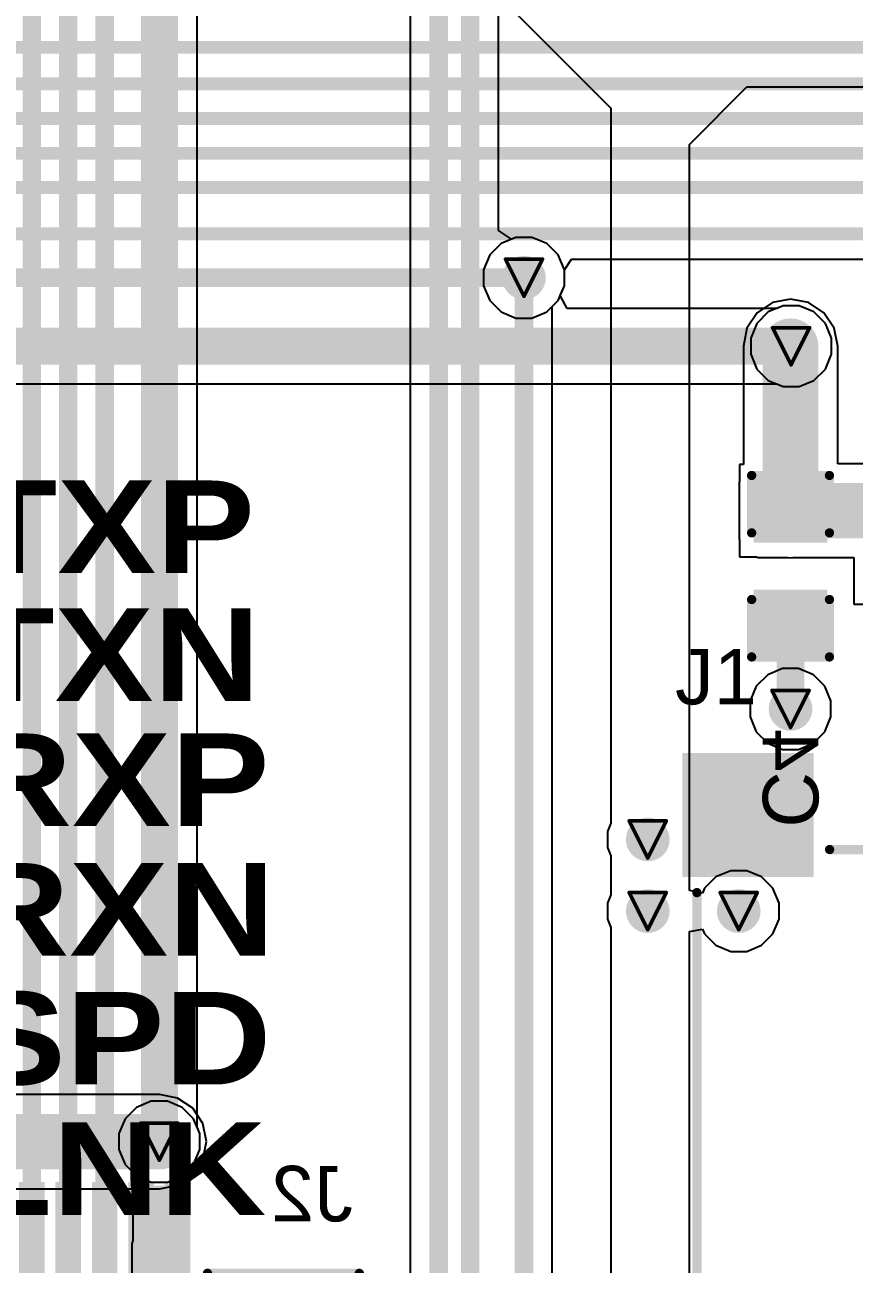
# Model space of a CAD drawing. Header units: inches. Extents: x 0 to 12.2, y 0 to 7.
# Drawn here: x 3.254 to 3.702, y 2.064 to 2.734 of the extents above; entities that cross this region are included whole.
import ezdxf

# ---------------------------------------------------------------- set-up
doc = ezdxf.new("R2010")
doc.units = ezdxf.units.IN
doc.header["$MEASUREMENT"] = 0
for name, color, linetype in [('Bottom Layer', 5, 'Continuous'), ('Bottom Overlay', 54, 'Continuous'), ('Bottom Paste', 16, 'Continuous'), ('Bottom Solder', 6, 'Continuous'), ('Drill Drawing', 1, 'Continuous'), ('Layer 1', 16, 'Continuous'), ('Layer 2', 76, 'Continuous'), ('Top Layer', 1, 'Continuous'), ('Top Overlay', 2, 'Continuous'), ('Top Paste', 8, 'Continuous'), ('Top Solder', 216, 'Continuous'), ('Via Holes', 16, 'Continuous')]:
    doc.layers.add(name, color=color, linetype=linetype)
doc.styles.add('Arial', font='', dxfattribs={"height": 0.2})
doc.styles.add('Arial Black_Bold', font='', dxfattribs={"height": 0.2})
doc.styles.get('Arial').set_extended_font_data('Arial')
doc.styles.get('Arial Black_Bold').set_extended_font_data('Arial Black', bold=True)

# ---------------------------------------------------------------- blocks, each defined once
blk = doc.blocks.new('HX0_5_10P_XJH2_0_043_B_5')
at = {"layer": 'Bottom Layer'}
for points in [[(-0.19488, 0.08465), (-0.11614, 0.08465), (-0.11614, 0.01772), (-0.19488, 0.01772)], [(0.11614, 0.08465), (0.19488, 0.08465), (0.19488, 0.01772), (0.11614, 0.01772)], [(-0.0935, -0.02165), (-0.08366, -0.02165), (-0.08366, -0.08071), (-0.0935, -0.08071)], [(-0.07382, -0.02165), (-0.06398, -0.02165), (-0.06398, -0.08071), (-0.07382, -0.08071)], [(-0.05413, -0.02165), (-0.04429, -0.02165), (-0.04429, -0.08071), (-0.05413, -0.08071)], [(-0.03445, -0.02165), (-0.02461, -0.02165), (-0.02461, -0.08071), (-0.03445, -0.08071)], [(-0.01476, -0.02165), (-0.00492, -0.02165), (-0.00492, -0.08071), (-0.01476, -0.08071)], [(0.00492, -0.02165), (0.01476, -0.02165), (0.01476, -0.08071), (0.00492, -0.08071)], [(0.02461, -0.02165), (0.03445, -0.02165), (0.03445, -0.08071), (0.02461, -0.08071)], [(0.04429, -0.02165), (0.05413, -0.02165), (0.05413, -0.08071), (0.04429, -0.08071)], [(0.06398, -0.02165), (0.07382, -0.02165), (0.07382, -0.08071), (0.06398, -0.08071)], [(0.08366, -0.02165), (0.09351, -0.02165), (0.09351, -0.08071), (0.08366, -0.08071)]]:
    blk.add_hatch(color=5, dxfattribs=at).paths.add_polyline_path(points)
at = {"layer": 'Bottom Paste'}
for points in [[(-0.19488, 0.08465), (-0.11614, 0.08465), (-0.11614, 0.01772), (-0.19488, 0.01772)], [(0.11614, 0.08465), (0.19488, 0.08465), (0.19488, 0.01772), (0.11614, 0.01772)], [(-0.0935, -0.02165), (-0.08366, -0.02165), (-0.08366, -0.08071), (-0.0935, -0.08071)], [(-0.07382, -0.02165), (-0.06398, -0.02165), (-0.06398, -0.08071), (-0.07382, -0.08071)], [(-0.05413, -0.02165), (-0.04429, -0.02165), (-0.04429, -0.08071), (-0.05413, -0.08071)], [(-0.03445, -0.02165), (-0.02461, -0.02165), (-0.02461, -0.08071), (-0.03445, -0.08071)], [(-0.01476, -0.02165), (-0.00492, -0.02165), (-0.00492, -0.08071), (-0.01476, -0.08071)], [(0.00492, -0.02165), (0.01476, -0.02165), (0.01476, -0.08071), (0.00492, -0.08071)], [(0.02461, -0.02165), (0.03445, -0.02165), (0.03445, -0.08071), (0.02461, -0.08071)], [(0.04429, -0.02165), (0.05413, -0.02165), (0.05413, -0.08071), (0.04429, -0.08071)], [(0.06398, -0.02165), (0.07382, -0.02165), (0.07382, -0.08071), (0.06398, -0.08071)], [(0.08366, -0.02165), (0.09351, -0.02165), (0.09351, -0.08071), (0.08366, -0.08071)]]:
    blk.add_hatch(color=16, dxfattribs=at).paths.add_polyline_path(points)
at = {"layer": 'Bottom Solder'}
for points in [[(-0.19688, 0.08665), (-0.11414, 0.08665), (-0.11414, 0.01572), (-0.19688, 0.01572)], [(0.11414, 0.08665), (0.19688, 0.08665), (0.19688, 0.01572), (0.11414, 0.01572)], [(-0.0955, -0.01965), (-0.08166, -0.01965), (-0.08166, -0.08271), (-0.0955, -0.08271)], [(-0.07582, -0.01965), (-0.06198, -0.01965), (-0.06198, -0.08271), (-0.07582, -0.08271)], [(-0.05613, -0.01965), (-0.04229, -0.01965), (-0.04229, -0.08271), (-0.05613, -0.08271)], [(-0.03645, -0.01965), (-0.02261, -0.01965), (-0.02261, -0.08271), (-0.03645, -0.08271)], [(-0.01676, -0.01965), (-0.00292, -0.01965), (-0.00292, -0.08271), (-0.01676, -0.08271)], [(0.00292, -0.01965), (0.01676, -0.01965), (0.01676, -0.08271), (0.00292, -0.08271)], [(0.02261, -0.01965), (0.03645, -0.01965), (0.03645, -0.08271), (0.02261, -0.08271)], [(0.04229, -0.01965), (0.05613, -0.01965), (0.05613, -0.08271), (0.04229, -0.08271)], [(0.06198, -0.01965), (0.07582, -0.01965), (0.07582, -0.08271), (0.06198, -0.08271)], [(0.08166, -0.01965), (0.09551, -0.01965), (0.09551, -0.08271), (0.08166, -0.08271)]]:
    blk.add_hatch(color=6, dxfattribs=at).paths.add_polyline_path(points)
at = {"layer": 'Bottom Overlay'}
for points in [[(-0.18672, 0.17154, 0.005, 0.005, 0), (-0.18672, 0.09374, 0.005, 0.005, 0)], [(0.18672, 0.17154, 0.005, 0.005, 0), (-0.18672, 0.17154, 0.005, 0.005, 0)], [(0.18672, 0.17154, 0.005, 0.005, 0), (0.18672, 0.09374, 0.005, 0.005, 0)], [(-0.18673, -0.03346, 0.005, 0.005, 0), (-0.18673, 0.00862, 0.005, 0.005, 0)], [(0.18673, 0.00862, 0.005, 0.005, 0), (0.18673, -0.03346, 0.005, 0.005, 0)], [(-0.10472, -0.03346, 0.005, 0.005, 0), (-0.18673, -0.03346, 0.005, 0.005, 0)], [(0.18673, -0.03346, 0.005, 0.005, 0), (0.10457, -0.03346, 0.005, 0.005, 0)]]:
    blk.add_lwpolyline(points, format="xyseb", dxfattribs=at)
for points in [[(-0.18797, 0.17154, 0.0025, 0.0025, 1), (-0.18547, 0.17154, 0.0025, 0.0025, 1)], [(-0.18797, 0.17154, 0.0025, 0.0025, 1), (-0.18547, 0.17154, 0.0025, 0.0025, 1)], [(0.18547, 0.17154, 0.0025, 0.0025, 1), (0.18797, 0.17154, 0.0025, 0.0025, 1)], [(0.18547, 0.17154, 0.0025, 0.0025, 1), (0.18797, 0.17154, 0.0025, 0.0025, 1)], [(-0.18797, 0.09374, 0.0025, 0.0025, 1), (-0.18547, 0.09374, 0.0025, 0.0025, 1)], [(0.18547, 0.09374, 0.0025, 0.0025, 1), (0.18797, 0.09374, 0.0025, 0.0025, 1)], [(-0.18798, 0.00862, 0.0025, 0.0025, 1), (-0.18548, 0.00862, 0.0025, 0.0025, 1)], [(0.18548, 0.00862, 0.0025, 0.0025, 1), (0.18798, 0.00862, 0.0025, 0.0025, 1)], [(-0.18798, -0.03346, 0.0025, 0.0025, 1), (-0.18548, -0.03346, 0.0025, 0.0025, 1)], [(-0.18798, -0.03346, 0.0025, 0.0025, 1), (-0.18548, -0.03346, 0.0025, 0.0025, 1)], [(-0.10597, -0.03346, 0.0025, 0.0025, 1), (-0.10347, -0.03346, 0.0025, 0.0025, 1)], [(0.10332, -0.03346, 0.0025, 0.0025, 1), (0.10582, -0.03346, 0.0025, 0.0025, 1)], [(0.18548, -0.03346, 0.0025, 0.0025, 1), (0.18798, -0.03346, 0.0025, 0.0025, 1)], [(0.18548, -0.03346, 0.0025, 0.0025, 1), (0.18798, -0.03346, 0.0025, 0.0025, 1)]]:
    blk.add_lwpolyline(points, format="xyseb", close=True, dxfattribs=at)
blk = doc.blocks.new('5027740891_195')
at = {"layer": 'Top Layer'}
for points in [[(-0.2875, 0.32185), (-0.22451, 0.32185), (-0.22451, 0.2628), (-0.2875, 0.2628)], [(-0.13199, 0.32185), (-0.10049, 0.32185), (-0.10049, 0.25571), (-0.13199, 0.25571)], [(-0.08868, 0.32185), (-0.05718, 0.32185), (-0.05718, 0.25571), (-0.08868, 0.25571)], [(-0.04537, 0.32185), (-0.01388, 0.32185), (-0.01388, 0.25571), (-0.04537, 0.25571)], [(-0.00207, 0.32185), (0.02943, 0.32185), (0.02943, 0.25571), (-0.00207, 0.25571)], [(0.04124, 0.32185), (0.07274, 0.32185), (0.07274, 0.25571), (0.04124, 0.25571)], [(0.08455, 0.32185), (0.11604, 0.32185), (0.11604, 0.25571), (0.08455, 0.25571)], [(0.12785, 0.32185), (0.15935, 0.32185), (0.15935, 0.25571), (0.12785, 0.25571)], [(0.17116, 0.32185), (0.20266, 0.32185), (0.20266, 0.25571), (0.17116, 0.25571)], [(0.21053, 0.32185), (0.27352, 0.32185), (0.27352, 0.2628), (0.21053, 0.2628)], [(0.24242, 0.25492), (0.29321, 0.25492), (0.29321, 0.1998), (0.24242, 0.1998)], [(0.24242, -0.03642), (0.29321, -0.03642), (0.29321, -0.09154), (0.24242, -0.09154)], [(-0.29734, -0.25886), (-0.23829, -0.25886), (-0.23829, -0.32579), (-0.29734, -0.32579)], [(0.23415, -0.25886), (0.29321, -0.25886), (0.29321, -0.32579), (0.23415, -0.32579)]]:
    blk.add_hatch(color=1, dxfattribs=at).paths.add_polyline_path(points)
at = {"layer": 'Top Paste'}
for points in [[(-0.2875, 0.32185), (-0.22451, 0.32185), (-0.22451, 0.2628), (-0.2875, 0.2628)], [(-0.13199, 0.32185), (-0.10049, 0.32185), (-0.10049, 0.25571), (-0.13199, 0.25571)], [(-0.08868, 0.32185), (-0.05718, 0.32185), (-0.05718, 0.25571), (-0.08868, 0.25571)], [(-0.04537, 0.32185), (-0.01388, 0.32185), (-0.01388, 0.25571), (-0.04537, 0.25571)], [(-0.00207, 0.32185), (0.02943, 0.32185), (0.02943, 0.25571), (-0.00207, 0.25571)], [(0.04124, 0.32185), (0.07274, 0.32185), (0.07274, 0.25571), (0.04124, 0.25571)], [(0.08455, 0.32185), (0.11604, 0.32185), (0.11604, 0.25571), (0.08455, 0.25571)], [(0.12785, 0.32185), (0.15935, 0.32185), (0.15935, 0.25571), (0.12785, 0.25571)], [(0.17116, 0.32185), (0.20266, 0.32185), (0.20266, 0.25571), (0.17116, 0.25571)], [(0.21053, 0.32185), (0.27352, 0.32185), (0.27352, 0.2628), (0.21053, 0.2628)], [(0.24242, 0.25492), (0.29321, 0.25492), (0.29321, 0.1998), (0.24242, 0.1998)], [(0.24242, -0.03642), (0.29321, -0.03642), (0.29321, -0.09154), (0.24242, -0.09154)], [(-0.29734, -0.25886), (-0.23829, -0.25886), (-0.23829, -0.32579), (-0.29734, -0.32579)], [(0.23415, -0.25886), (0.29321, -0.25886), (0.29321, -0.32579), (0.23415, -0.32579)]]:
    blk.add_hatch(color=8, dxfattribs=at).paths.add_polyline_path(points)
at = {"layer": 'Top Solder'}
for points in [[(-0.2915, 0.32585), (-0.22051, 0.32585), (-0.22051, 0.2588), (-0.2915, 0.2588)], [(-0.13599, 0.32585), (-0.09649, 0.32585), (-0.09649, 0.25171), (-0.13599, 0.25171)], [(-0.09268, 0.32585), (-0.05318, 0.32585), (-0.05318, 0.25171), (-0.09268, 0.25171)], [(-0.04937, 0.32585), (-0.00988, 0.32585), (-0.00988, 0.25171), (-0.04937, 0.25171)], [(-0.00607, 0.32585), (0.03343, 0.32585), (0.03343, 0.25171), (-0.00607, 0.25171)], [(0.03724, 0.32585), (0.07674, 0.32585), (0.07674, 0.25171), (0.03724, 0.25171)], [(0.08055, 0.32585), (0.12004, 0.32585), (0.12004, 0.25171), (0.08055, 0.25171)], [(0.12385, 0.32585), (0.16335, 0.32585), (0.16335, 0.25171), (0.12385, 0.25171)], [(0.16716, 0.32585), (0.20666, 0.32585), (0.20666, 0.25171), (0.16716, 0.25171)], [(0.20653, 0.32585), (0.27752, 0.32585), (0.27752, 0.2588), (0.20653, 0.2588)], [(0.23842, 0.25892), (0.29721, 0.25892), (0.29721, 0.1958), (0.23842, 0.1958)], [(0.23842, -0.03242), (0.29721, -0.03242), (0.29721, -0.09554), (0.23842, -0.09554)], [(-0.30134, -0.25486), (-0.23429, -0.25486), (-0.23429, -0.32979), (-0.30134, -0.32979)], [(0.23015, -0.25486), (0.29721, -0.25486), (0.29721, -0.32979), (0.23015, -0.32979)]]:
    blk.add_hatch(color=216, dxfattribs=at).paths.add_polyline_path(points)
at = {"layer": 'Top Overlay'}
for p, q in [((-0.0135, -0.2775), (-0.0405, -0.3045)), ((0.0135, -0.3045), (-0.0135, -0.2775)), ((-0.0405, -0.3045), (0.0135, -0.3045))]:
    blk.add_line(p, q, dxfattribs=at)
for points in [[(-0.21191, 0.27362, 0.005, 0.005, 0), (-0.14459, 0.27362, 0.005, 0.005, 0)], [(-0.28356, -0.24626, 0.005, 0.005, 0), (-0.28356, 0.25039, 0.005, 0.005, 0)], [(0.27943, -0.02402, 0.005, 0.005, 0), (0.27943, 0.1874, 0.005, 0.005, 0)], [(0.27943, -0.24646, 0.005, 0.005, 0), (0.27943, -0.10394, 0.005, 0.005, 0)], [(-0.0405, -0.3045, 0.005, 0.005, 0), (-0.0135, -0.2775, 0.005, 0.005, 0)], [(-0.0135, -0.2775, 0.005, 0.005, 0), (0.0135, -0.3045, 0.005, 0.005, 0)], [(-0.0405, -0.3045, 0.005, 0.005, 0), (0.0135, -0.3045, 0.005, 0.005, 0)], [(-0.22569, -0.31693, 0.005, 0.005, 0), (0.22156, -0.31693, 0.005, 0.005, 0)]]:
    blk.add_lwpolyline(points, format="xyseb", dxfattribs=at)
for points in [[(-0.21316, 0.27362, 0.0025, 0.0025, 1), (-0.21066, 0.27362, 0.0025, 0.0025, 1)], [(-0.14584, 0.27362, 0.0025, 0.0025, 1), (-0.14334, 0.27362, 0.0025, 0.0025, 1)], [(-0.28481, 0.25039, 0.0025, 0.0025, 1), (-0.28231, 0.25039, 0.0025, 0.0025, 1)], [(0.27818, 0.1874, 0.0025, 0.0025, 1), (0.28068, 0.1874, 0.0025, 0.0025, 1)], [(0.27818, -0.02402, 0.0025, 0.0025, 1), (0.28068, -0.02402, 0.0025, 0.0025, 1)], [(0.27818, -0.10394, 0.0025, 0.0025, 1), (0.28068, -0.10394, 0.0025, 0.0025, 1)], [(-0.28481, -0.24626, 0.0025, 0.0025, 1), (-0.28231, -0.24626, 0.0025, 0.0025, 1)], [(0.27818, -0.24646, 0.0025, 0.0025, 1), (0.28068, -0.24646, 0.0025, 0.0025, 1)], [(-0.01475, -0.2775, 0.0025, 0.0025, 1), (-0.01225, -0.2775, 0.0025, 0.0025, 1)], [(-0.01475, -0.2775, 0.0025, 0.0025, 1), (-0.01225, -0.2775, 0.0025, 0.0025, 1)], [(-0.04175, -0.3045, 0.0025, 0.0025, 1), (-0.03925, -0.3045, 0.0025, 0.0025, 1)], [(-0.04175, -0.3045, 0.0025, 0.0025, 1), (-0.03925, -0.3045, 0.0025, 0.0025, 1)], [(0.01225, -0.3045, 0.0025, 0.0025, 1), (0.01475, -0.3045, 0.0025, 0.0025, 1)], [(0.01225, -0.3045, 0.0025, 0.0025, 1), (0.01475, -0.3045, 0.0025, 0.0025, 1)], [(-0.22694, -0.31693, 0.0025, 0.0025, 1), (-0.22444, -0.31693, 0.0025, 0.0025, 1)], [(0.22031, -0.31693, 0.0025, 0.0025, 1), (0.22281, -0.31693, 0.0025, 0.0025, 1)]]:
    blk.add_lwpolyline(points, format="xyseb", close=True, dxfattribs=at)
blk = doc.blocks.new('C___0603_B_350')
at = {"layer": 'Bottom Layer'}
for points in [[(-0.045, -0.0175), (-0.045, 0.0175), (-0.015, 0.0175), (-0.015, -0.0175)], [(0.015, -0.0175), (0.015, 0.0175), (0.045, 0.0175), (0.045, -0.0175)]]:
    blk.add_hatch(color=5, dxfattribs=at).paths.add_polyline_path(points)
at = {"layer": 'Bottom Paste'}
for points in [[(-0.045, -0.0175), (-0.045, 0.0175), (-0.015, 0.0175), (-0.015, -0.0175)], [(0.015, -0.0175), (0.015, 0.0175), (0.045, 0.0175), (0.045, -0.0175)]]:
    blk.add_hatch(color=16, dxfattribs=at).paths.add_polyline_path(points)
at = {"layer": 'Bottom Solder'}
for points in [[(-0.04736, -0.01986), (-0.04736, 0.01986), (-0.01264, 0.01986), (-0.01264, -0.01986)], [(0.01264, -0.01986), (0.01264, 0.01986), (0.04736, 0.01986), (0.04736, -0.01986)]]:
    blk.add_hatch(color=6, dxfattribs=at).paths.add_polyline_path(points)
at = {"layer": 'Bottom Overlay'}
for points in [[(-0.049, 0.021, 0.005, 0.005, 0), (-0.018, 0.021, 0.005, 0.005, 0)], [(-0.049, 0.021, 0.005, 0.005, 0), (-0.049, -0.021, 0.005, 0.005, 0)], [(0.018, 0.021, 0.005, 0.005, 0), (0.049, 0.021, 0.005, 0.005, 0)], [(0.049, 0.021, 0.005, 0.005, 0), (0.049, -0.021, 0.005, 0.005, 0)], [(-0.049, -0.021, 0.005, 0.005, 0), (-0.018, -0.021, 0.005, 0.005, 0)], [(0.018, -0.021, 0.005, 0.005, 0), (0.049, -0.021, 0.005, 0.005, 0)]]:
    blk.add_lwpolyline(points, format="xyseb", dxfattribs=at)
for points in [[(-0.05025, 0.021, 0.0025, 0.0025, 1), (-0.04775, 0.021, 0.0025, 0.0025, 1)], [(-0.05025, 0.021, 0.0025, 0.0025, 1), (-0.04775, 0.021, 0.0025, 0.0025, 1)], [(-0.01925, 0.021, 0.0025, 0.0025, 1), (-0.01675, 0.021, 0.0025, 0.0025, 1)], [(0.01675, 0.021, 0.0025, 0.0025, 1), (0.01925, 0.021, 0.0025, 0.0025, 1)], [(0.04775, 0.021, 0.0025, 0.0025, 1), (0.05025, 0.021, 0.0025, 0.0025, 1)], [(0.04775, 0.021, 0.0025, 0.0025, 1), (0.05025, 0.021, 0.0025, 0.0025, 1)], [(-0.05025, -0.021, 0.0025, 0.0025, 1), (-0.04775, -0.021, 0.0025, 0.0025, 1)], [(-0.05025, -0.021, 0.0025, 0.0025, 1), (-0.04775, -0.021, 0.0025, 0.0025, 1)], [(-0.01925, -0.021, 0.0025, 0.0025, 1), (-0.01675, -0.021, 0.0025, 0.0025, 1)], [(0.01675, -0.021, 0.0025, 0.0025, 1), (0.01925, -0.021, 0.0025, 0.0025, 1)], [(0.04775, -0.021, 0.0025, 0.0025, 1), (0.05025, -0.021, 0.0025, 0.0025, 1)], [(0.04775, -0.021, 0.0025, 0.0025, 1), (0.05025, -0.021, 0.0025, 0.0025, 1)]]:
    blk.add_lwpolyline(points, format="xyseb", close=True, dxfattribs=at)

msp = doc.modelspace()

# ---------------------------------------------------------------- hatches: boundary and pattern name
at = {"layer": 'Bottom Layer'}
h = msp.add_hatch(color=5, dxfattribs=at)
edge = h.paths.add_edge_path()
edge.add_arc((3.52362, 2.597), 0.01181, 0, 360)
h = msp.add_hatch(color=5, dxfattribs=at)
edge = h.paths.add_edge_path()
edge.add_arc((3.66787, 2.56), 0.01181, 0, 360)
for points in [[(3.65008, 2.45618), (3.73682, 2.45618), (3.73682, 2.48621), (3.65008, 2.48621)], [(3.31198, 2.02), (3.3415, 2.02), (3.3415, 2.1066), (3.31198, 2.1066)]]:
    msp.add_hatch(color=5, dxfattribs=at).paths.add_polyline_path(points)
h = msp.add_hatch(color=5, dxfattribs=at)
edge = h.paths.add_edge_path()
edge.add_arc((3.66758, 2.36412), 0.01181, 0, 360)
h = msp.add_hatch(color=5, dxfattribs=at)
edge = h.paths.add_edge_path()
edge.add_arc((3.59047, 2.29364), 0.01181, 0, 360)
h = msp.add_hatch(color=5, dxfattribs=at)
edge = h.paths.add_edge_path()
edge.add_arc((3.59047, 2.25496), 0.01181, 0, 360)
h = msp.add_hatch(color=5, dxfattribs=at)
edge = h.paths.add_edge_path()
edge.add_arc((3.63959, 2.25496), 0.01181, 0, 360)
h = msp.add_hatch(color=5, dxfattribs=at)
edge = h.paths.add_edge_path()
edge.add_arc((3.32674, 2.13047), 0.01181, 0, 360)
at = {"layer": 'Layer 1'}
h = msp.add_hatch(color=16, dxfattribs=at)
edge = h.paths.add_edge_path()
edge.add_arc((3.52362, 2.597), 0.01181, 0, 360)
h = msp.add_hatch(color=16, dxfattribs=at)
edge = h.paths.add_edge_path()
edge.add_arc((3.66787, 2.56), 0.01181, 0, 360)
h = msp.add_hatch(color=16, dxfattribs=at)
edge = h.paths.add_edge_path()
edge.add_arc((3.66758, 2.36412), 0.01181, 0, 360)
h = msp.add_hatch(color=16, dxfattribs=at)
edge = h.paths.add_edge_path()
edge.add_arc((3.59047, 2.29364), 0.01181, 0, 360)
h = msp.add_hatch(color=16, dxfattribs=at)
edge = h.paths.add_edge_path()
edge.add_arc((3.59047, 2.25496), 0.01181, 0, 360)
h = msp.add_hatch(color=16, dxfattribs=at)
edge = h.paths.add_edge_path()
edge.add_arc((3.63959, 2.25496), 0.01181, 0, 360)
h = msp.add_hatch(color=16, dxfattribs=at)
edge = h.paths.add_edge_path()
edge.add_arc((3.32674, 2.13047), 0.01181, 0, 360)
at = {"layer": 'Layer 2'}
h = msp.add_hatch(color=76, dxfattribs=at)
edge = h.paths.add_edge_path()
edge.add_arc((3.52362, 2.597), 0.01181, 0, 360)
h = msp.add_hatch(color=76, dxfattribs=at)
edge = h.paths.add_edge_path()
edge.add_arc((3.66787, 2.56), 0.01181, 0, 360)
h = msp.add_hatch(color=76, dxfattribs=at)
edge = h.paths.add_edge_path()
edge.add_arc((3.66758, 2.36412), 0.01181, 0, 360)
h = msp.add_hatch(color=76, dxfattribs=at)
edge = h.paths.add_edge_path()
edge.add_arc((3.59047, 2.29364), 0.01181, 0, 360)
h = msp.add_hatch(color=76, dxfattribs=at)
edge = h.paths.add_edge_path()
edge.add_arc((3.59047, 2.25496), 0.01181, 0, 360)
h = msp.add_hatch(color=76, dxfattribs=at)
edge = h.paths.add_edge_path()
edge.add_arc((3.63959, 2.25496), 0.01181, 0, 360)
h = msp.add_hatch(color=76, dxfattribs=at)
edge = h.paths.add_edge_path()
edge.add_arc((3.32674, 2.13047), 0.01181, 0, 360)
at = {"layer": 'Top Layer'}
h = msp.add_hatch(color=1, dxfattribs=at)
edge = h.paths.add_edge_path()
edge.add_arc((3.52362, 2.597), 0.01181, 0, 360)
h = msp.add_hatch(color=1, dxfattribs=at)
edge = h.paths.add_edge_path()
edge.add_arc((3.66787, 2.56), 0.01181, 0, 360)
h = msp.add_hatch(color=1, dxfattribs=at)
edge = h.paths.add_edge_path()
edge.add_arc((3.66758, 2.36412), 0.01181, 0, 360)
h = msp.add_hatch(color=1, dxfattribs=at)
edge = h.paths.add_edge_path()
edge.add_arc((3.59047, 2.29364), 0.01181, 0, 360)
h = msp.add_hatch(color=1, dxfattribs=at)
edge = h.paths.add_edge_path()
edge.add_arc((3.59047, 2.25496), 0.01181, 0, 360)
h = msp.add_hatch(color=1, dxfattribs=at)
edge = h.paths.add_edge_path()
edge.add_arc((3.63959, 2.25496), 0.01181, 0, 360)
h = msp.add_hatch(color=1, dxfattribs=at)
edge = h.paths.add_edge_path()
edge.add_arc((3.32674, 2.13047), 0.01181, 0, 360)
at = {"layer": 'Via Holes'}
h = msp.add_hatch(color=7, dxfattribs=at)
edge = h.paths.add_edge_path()
edge.add_arc((3.52362, 2.597), 0.00591, 0, 360)
h = msp.add_hatch(color=7, dxfattribs=at)
edge = h.paths.add_edge_path()
edge.add_arc((3.66787, 2.56), 0.00591, 0, 360)
h = msp.add_hatch(color=7, dxfattribs=at)
edge = h.paths.add_edge_path()
edge.add_arc((3.66758, 2.36412), 0.00591, 0, 360)
h = msp.add_hatch(color=7, dxfattribs=at)
edge = h.paths.add_edge_path()
edge.add_arc((3.59047, 2.29364), 0.00591, 0, 360)
h = msp.add_hatch(color=7, dxfattribs=at)
edge = h.paths.add_edge_path()
edge.add_arc((3.59047, 2.25496), 0.00591, 0, 360)
h = msp.add_hatch(color=7, dxfattribs=at)
edge = h.paths.add_edge_path()
edge.add_arc((3.63959, 2.25496), 0.00591, 0, 360)
h = msp.add_hatch(color=7, dxfattribs=at)
edge = h.paths.add_edge_path()
edge.add_arc((3.32674, 2.13047), 0.00591, 0, 360)

# ---------------------------------------------------------------- linework, layer by layer
at = {"layer": 'Bottom Layer'}
for p, q in [((3.34713, 2.13823), (3.34713, 2.96265)), ((3.46225, 2.77632), (3.46225, 1.84375)), ((3.50984, 2.62248), (3.50984, 2.77632)), ((3.51684, 2.6178), (3.50984, 2.62248)), ((3.51928, 2.61881), (3.51684, 2.6178)), ((3.52796, 2.61881), (3.51928, 2.61881)), ((3.53598, 2.61549), (3.52796, 2.61881)), ((3.54211, 2.60935), (3.53598, 2.61549)), ((3.54543, 2.60134), (3.54211, 2.60935)), ((3.54543, 2.59266), (3.54543, 2.60134)), ((3.54211, 2.58465), (3.54543, 2.59266)), ((3.53891, 2.58145), (3.54211, 2.58465)), ((3.66758, 2.58549), (3.65783, 2.58355)), ((3.67734, 2.58355), (3.66758, 2.58549)), ((3.53891, 0.66025), (3.53891, 2.58145)), ((3.64956, 2.57802), (3.64403, 2.56975)), ((3.65783, 2.58355), (3.64956, 2.57802)), ((3.68561, 2.57802), (3.67734, 2.58355)), ((3.69113, 2.56975), (3.68561, 2.57802)), ((3.64403, 2.56975), (3.64209, 2.56)), ((3.69307, 2.56), (3.69113, 2.56975)), ((3.64209, 2.56), (3.64209, 2.49621)), ((3.69307, 2.49641), (3.69307, 2.56)), ((3.64209, 2.49621), (3.64008, 2.49621)), ((3.64008, 2.49621), (3.64008, 2.4872)), ((3.73682, 2.49641), (3.69307, 2.49641)), ((3.64008, 2.4872), (3.63989, 2.48621)), ((3.63989, 2.48621), (3.63989, 2.45618)), ((3.63989, 2.45618), (3.64008, 2.45519)), ((3.64008, 2.45519), (3.64008, 2.44621)), ((3.64008, 2.44621), (3.64892, 2.44621)), ((3.64892, 2.44621), (3.65008, 2.44598)), ((3.65008, 2.44598), (3.66629, 2.44598)), ((3.66629, 2.44598), (3.66758, 2.44572)), ((3.66758, 2.44572), (3.66888, 2.44598)), ((3.66888, 2.44598), (3.70182, 2.44598)), ((3.70182, 2.44598), (3.70182, 2.42071)), ((3.70182, 2.42071), (3.70801, 2.42071)), ((3.34855, 2.1348), (3.34713, 2.13823)), ((3.34855, 2.12613), (3.34855, 2.1348)), ((3.34523, 2.11811), (3.34855, 2.12613)), ((3.33909, 2.11197), (3.34523, 2.11811)), ((3.31251, 2.10518), (3.31951, 2.10985)), ((3.31951, 2.10985), (3.3224, 2.10865)), ((3.3224, 2.10865), (3.33108, 2.10865)), ((3.33108, 2.10865), (3.33909, 2.11197)), ((3.31251, 2.07707), (3.31251, 2.10518)), ((3.31213, 2.0752), (3.31251, 2.07707)), ((3.31213, 2.03755), (3.31213, 2.0752))]:
    msp.add_line(p, q, dxfattribs=at)
for points in [[(3.25784, 2.07707, 0.01, 0.01, 0), (3.25784, 3.03456, 0.01, 0.01, 0)], [(3.27753, 2.07707, 0.01, 0.01, 0), (3.27753, 3.01139, 0.01, 0.01, 0)], [(3.29721, 2.07707, 0.01, 0.01, 0), (3.29721, 2.9863, 0.01, 0.01, 0)], [(3.32674, 2.13047, 0.02, 0.02, 0), (3.32674, 2.9631, 0.02, 0.02, 0)], [(3.47754, 1.83806, 0.01, 0.01, 0), (3.47754, 2.77632, 0.01, 0.01, 0)], [(3.49454, 1.83804, 0.01, 0.01, 0), (3.49454, 2.77632, 0.01, 0.01, 0)], [(3.52362, 2.597, 0.01, 0.01, 0), (3.52362, 0.66025, 0.01, 0.01, 0)], [(3.66758, 2.47121, 0.03, 0.03, 0), (3.66758, 2.56, 0.03, 0.03, 0)], [(3.66758, 2.36412, 0.015, 0.015, 0), (3.66758, 2.41121, 0.015, 0.015, 0)]]:
    msp.add_lwpolyline(points, format="xyseb", dxfattribs=at)
for points in [[(3.52112, 2.597, 0.005, 0.005, 1), (3.52612, 2.597, 0.005, 0.005, 1)], [(3.66008, 2.56, 0.015, 0.015, 1), (3.67508, 2.56, 0.015, 0.015, 1)], [(3.66008, 2.47121, 0.015, 0.015, 1), (3.67508, 2.47121, 0.015, 0.015, 1)], [(3.66383, 2.41121, 0.0075, 0.0075, 1), (3.67133, 2.41121, 0.0075, 0.0075, 1)], [(3.66383, 2.36412, 0.0075, 0.0075, 1), (3.67133, 2.36412, 0.0075, 0.0075, 1)], [(3.32174, 2.13047, 0.01, 0.01, 1), (3.33174, 2.13047, 0.01, 0.01, 1)], [(3.25534, 2.07707, 0.005, 0.005, 1), (3.26034, 2.07707, 0.005, 0.005, 1)], [(3.27503, 2.07707, 0.005, 0.005, 1), (3.28003, 2.07707, 0.005, 0.005, 1)], [(3.29471, 2.07707, 0.005, 0.005, 1), (3.29971, 2.07707, 0.005, 0.005, 1)]]:
    msp.add_lwpolyline(points, format="xyseb", close=True, dxfattribs=at)
at = {"layer": 'Drill Drawing'}
for points in [[(3.51362, 2.607, 0.002, 0.002, 0), (3.53362, 2.607, 0.002, 0.002, 0)], [(3.51362, 2.607, 0.002, 0.002, 0), (3.52362, 2.587, 0.002, 0.002, 0)], [(3.52362, 2.587, 0.002, 0.002, 0), (3.53362, 2.607, 0.002, 0.002, 0)], [(3.65787, 2.57, 0.002, 0.002, 0), (3.67787, 2.57, 0.002, 0.002, 0)], [(3.65787, 2.57, 0.002, 0.002, 0), (3.66787, 2.55, 0.002, 0.002, 0)], [(3.66787, 2.55, 0.002, 0.002, 0), (3.67787, 2.57, 0.002, 0.002, 0)], [(3.65758, 2.37412, 0.002, 0.002, 0), (3.67758, 2.37412, 0.002, 0.002, 0)], [(3.65758, 2.37412, 0.002, 0.002, 0), (3.66758, 2.35412, 0.002, 0.002, 0)], [(3.66758, 2.35412, 0.002, 0.002, 0), (3.67758, 2.37412, 0.002, 0.002, 0)], [(3.58047, 2.30364, 0.002, 0.002, 0), (3.60047, 2.30364, 0.002, 0.002, 0)], [(3.58047, 2.30364, 0.002, 0.002, 0), (3.59047, 2.28364, 0.002, 0.002, 0)], [(3.59047, 2.28364, 0.002, 0.002, 0), (3.60047, 2.30364, 0.002, 0.002, 0)], [(3.58047, 2.26496, 0.002, 0.002, 0), (3.60047, 2.26496, 0.002, 0.002, 0)], [(3.58047, 2.26496, 0.002, 0.002, 0), (3.59047, 2.24496, 0.002, 0.002, 0)], [(3.59047, 2.24496, 0.002, 0.002, 0), (3.60047, 2.26496, 0.002, 0.002, 0)], [(3.62959, 2.26496, 0.002, 0.002, 0), (3.64959, 2.26496, 0.002, 0.002, 0)], [(3.62959, 2.26496, 0.002, 0.002, 0), (3.63959, 2.24496, 0.002, 0.002, 0)], [(3.63959, 2.24496, 0.002, 0.002, 0), (3.64959, 2.26496, 0.002, 0.002, 0)], [(3.31674, 2.14047, 0.002, 0.002, 0), (3.33674, 2.14047, 0.002, 0.002, 0)], [(3.31674, 2.14047, 0.002, 0.002, 0), (3.32674, 2.12047, 0.002, 0.002, 0)], [(3.32674, 2.12047, 0.002, 0.002, 0), (3.33674, 2.14047, 0.002, 0.002, 0)]]:
    msp.add_lwpolyline(points, format="xyseb", dxfattribs=at)
for points in [[(3.51312, 2.607, 0.001, 0.001, 1), (3.51412, 2.607, 0.001, 0.001, 1)], [(3.51312, 2.607, 0.001, 0.001, 1), (3.51412, 2.607, 0.001, 0.001, 1)], [(3.53312, 2.607, 0.001, 0.001, 1), (3.53412, 2.607, 0.001, 0.001, 1)], [(3.53312, 2.607, 0.001, 0.001, 1), (3.53412, 2.607, 0.001, 0.001, 1)], [(3.52312, 2.587, 0.001, 0.001, 1), (3.52412, 2.587, 0.001, 0.001, 1)], [(3.52312, 2.587, 0.001, 0.001, 1), (3.52412, 2.587, 0.001, 0.001, 1)], [(3.65737, 2.57, 0.001, 0.001, 1), (3.65837, 2.57, 0.001, 0.001, 1)], [(3.65737, 2.57, 0.001, 0.001, 1), (3.65837, 2.57, 0.001, 0.001, 1)], [(3.67737, 2.57, 0.001, 0.001, 1), (3.67837, 2.57, 0.001, 0.001, 1)], [(3.67737, 2.57, 0.001, 0.001, 1), (3.67837, 2.57, 0.001, 0.001, 1)], [(3.66737, 2.55, 0.001, 0.001, 1), (3.66837, 2.55, 0.001, 0.001, 1)], [(3.66737, 2.55, 0.001, 0.001, 1), (3.66837, 2.55, 0.001, 0.001, 1)], [(3.65708, 2.37412, 0.001, 0.001, 1), (3.65808, 2.37412, 0.001, 0.001, 1)], [(3.65708, 2.37412, 0.001, 0.001, 1), (3.65808, 2.37412, 0.001, 0.001, 1)], [(3.67708, 2.37412, 0.001, 0.001, 1), (3.67808, 2.37412, 0.001, 0.001, 1)], [(3.67708, 2.37412, 0.001, 0.001, 1), (3.67808, 2.37412, 0.001, 0.001, 1)], [(3.66708, 2.35412, 0.001, 0.001, 1), (3.66808, 2.35412, 0.001, 0.001, 1)], [(3.66708, 2.35412, 0.001, 0.001, 1), (3.66808, 2.35412, 0.001, 0.001, 1)], [(3.57997, 2.30364, 0.001, 0.001, 1), (3.58097, 2.30364, 0.001, 0.001, 1)], [(3.57997, 2.30364, 0.001, 0.001, 1), (3.58097, 2.30364, 0.001, 0.001, 1)], [(3.59997, 2.30364, 0.001, 0.001, 1), (3.60097, 2.30364, 0.001, 0.001, 1)], [(3.59997, 2.30364, 0.001, 0.001, 1), (3.60097, 2.30364, 0.001, 0.001, 1)], [(3.58997, 2.28364, 0.001, 0.001, 1), (3.59097, 2.28364, 0.001, 0.001, 1)], [(3.58997, 2.28364, 0.001, 0.001, 1), (3.59097, 2.28364, 0.001, 0.001, 1)], [(3.57997, 2.26496, 0.001, 0.001, 1), (3.58097, 2.26496, 0.001, 0.001, 1)], [(3.57997, 2.26496, 0.001, 0.001, 1), (3.58097, 2.26496, 0.001, 0.001, 1)], [(3.59997, 2.26496, 0.001, 0.001, 1), (3.60097, 2.26496, 0.001, 0.001, 1)], [(3.59997, 2.26496, 0.001, 0.001, 1), (3.60097, 2.26496, 0.001, 0.001, 1)], [(3.62909, 2.26496, 0.001, 0.001, 1), (3.63009, 2.26496, 0.001, 0.001, 1)], [(3.62909, 2.26496, 0.001, 0.001, 1), (3.63009, 2.26496, 0.001, 0.001, 1)], [(3.64909, 2.26496, 0.001, 0.001, 1), (3.65009, 2.26496, 0.001, 0.001, 1)], [(3.64909, 2.26496, 0.001, 0.001, 1), (3.65009, 2.26496, 0.001, 0.001, 1)], [(3.58997, 2.24496, 0.001, 0.001, 1), (3.59097, 2.24496, 0.001, 0.001, 1)], [(3.58997, 2.24496, 0.001, 0.001, 1), (3.59097, 2.24496, 0.001, 0.001, 1)], [(3.63909, 2.24496, 0.001, 0.001, 1), (3.64009, 2.24496, 0.001, 0.001, 1)], [(3.63909, 2.24496, 0.001, 0.001, 1), (3.64009, 2.24496, 0.001, 0.001, 1)], [(3.31624, 2.14047, 0.001, 0.001, 1), (3.31724, 2.14047, 0.001, 0.001, 1)], [(3.31624, 2.14047, 0.001, 0.001, 1), (3.31724, 2.14047, 0.001, 0.001, 1)], [(3.33624, 2.14047, 0.001, 0.001, 1), (3.33724, 2.14047, 0.001, 0.001, 1)], [(3.33624, 2.14047, 0.001, 0.001, 1), (3.33724, 2.14047, 0.001, 0.001, 1)], [(3.32624, 2.12047, 0.001, 0.001, 1), (3.32724, 2.12047, 0.001, 0.001, 1)], [(3.32624, 2.12047, 0.001, 0.001, 1), (3.32724, 2.12047, 0.001, 0.001, 1)]]:
    msp.add_lwpolyline(points, format="xyseb", close=True, dxfattribs=at)
at = {"layer": 'Layer 1'}
for p, q in [((3.51928, 2.61881), (3.51127, 2.61549)), ((3.52796, 2.61881), (3.51928, 2.61881)), ((3.53598, 2.61549), (3.52796, 2.61881)), ((3.51127, 2.61549), (3.50513, 2.60935)), ((3.54211, 2.60935), (3.53598, 2.61549)), ((3.50513, 2.60935), (3.50181, 2.60134)), ((3.54543, 2.60134), (3.54211, 2.60935)), ((3.50181, 2.60134), (3.50181, 2.59266)), ((3.54543, 2.59266), (3.54543, 2.60134)), ((3.50181, 2.59266), (3.50513, 2.58465)), ((3.54211, 2.58465), (3.54543, 2.59266)), ((3.50513, 2.58465), (3.51127, 2.57851)), ((3.53598, 2.57851), (3.54211, 2.58465)), ((3.51127, 2.57851), (3.51928, 2.57519)), ((3.52796, 2.57519), (3.53598, 2.57851)), ((3.65552, 2.57849), (3.64938, 2.57235)), ((3.66354, 2.58181), (3.65552, 2.57849)), ((3.67221, 2.58181), (3.66354, 2.58181)), ((3.68023, 2.57849), (3.67221, 2.58181)), ((3.68636, 2.57235), (3.68023, 2.57849)), ((3.51928, 2.57519), (3.52796, 2.57519)), ((3.64938, 2.57235), (3.64606, 2.56434)), ((3.68968, 2.56434), (3.68636, 2.57235)), ((3.64606, 2.56434), (3.64606, 2.55566)), ((3.68968, 2.55566), (3.68968, 2.56434)), ((3.64606, 2.55566), (3.64938, 2.54765)), ((3.68636, 2.54765), (3.68968, 2.55566)), ((3.64938, 2.54765), (3.65552, 2.54151)), ((3.68023, 2.54151), (3.68636, 2.54765)), ((3.65552, 2.54151), (3.66354, 2.53819)), ((3.66354, 2.53819), (3.67221, 2.53819)), ((3.67221, 2.53819), (3.68023, 2.54151)), ((3.31439, 2.14896), (3.30825, 2.14282)), ((3.3224, 2.15228), (3.31439, 2.14896)), ((3.33108, 2.15228), (3.3224, 2.15228)), ((3.33909, 2.14896), (3.33108, 2.15228)), ((3.34523, 2.14282), (3.33909, 2.14896)), ((3.30825, 2.14282), (3.30493, 2.1348)), ((3.34855, 2.1348), (3.34523, 2.14282)), ((3.30493, 2.1348), (3.30493, 2.12613)), ((3.34855, 2.12613), (3.34855, 2.1348)), ((3.30493, 2.12613), (3.30825, 2.11811)), ((3.34523, 2.11811), (3.34855, 2.12613)), ((3.30825, 2.11811), (3.31439, 2.11197)), ((3.33909, 2.11197), (3.34523, 2.11811)), ((3.31439, 2.11197), (3.3224, 2.10865)), ((3.3224, 2.10865), (3.33108, 2.10865)), ((3.33108, 2.10865), (3.33909, 2.11197))]:
    msp.add_line(p, q, dxfattribs=at)
at = {"layer": 'Layer 2'}
for p, q in [((3.36273, 2.89642), (3.5705, 2.68865)), ((3.613, 2.669), (3.644, 2.7)), ((3.644, 2.7), (4.278, 2.7)), ((3.5705, 2.68865), (3.5705, 2.30243)), ((3.613, 2.26606), (3.613, 2.669)), ((3.51928, 2.61881), (3.51127, 2.61549)), ((3.52796, 2.61881), (3.51928, 2.61881)), ((3.53598, 2.61549), (3.52796, 2.61881)), ((3.51127, 2.61549), (3.50513, 2.60935)), ((3.54211, 2.60935), (3.53598, 2.61549)), ((3.50513, 2.60935), (3.50181, 2.60134)), ((3.54543, 2.60134), (3.54211, 2.60935)), ((3.50181, 2.60134), (3.50181, 2.59266)), ((3.54543, 2.59266), (3.54543, 2.60134)), ((3.50181, 2.59266), (3.50513, 2.58465)), ((3.54211, 2.58465), (3.54543, 2.59266)), ((3.50513, 2.58465), (3.51127, 2.57851)), ((3.53598, 2.57851), (3.54211, 2.58465)), ((3.51127, 2.57851), (3.51928, 2.57519)), ((3.52796, 2.57519), (3.53598, 2.57851)), ((3.51928, 2.57519), (3.52796, 2.57519)), ((3.66324, 2.38593), (3.65523, 2.38261)), ((3.67192, 2.38593), (3.66324, 2.38593)), ((3.67994, 2.38261), (3.67192, 2.38593)), ((3.64909, 2.37647), (3.64577, 2.36846)), ((3.65523, 2.38261), (3.64909, 2.37647)), ((3.68607, 2.37647), (3.67994, 2.38261)), ((3.68939, 2.36846), (3.68607, 2.37647)), ((3.64577, 2.36846), (3.64577, 2.35978)), ((3.68939, 2.35978), (3.68939, 2.36846)), ((3.64577, 2.35978), (3.64909, 2.35176)), ((3.68607, 2.35176), (3.68939, 2.35978)), ((3.64909, 2.35176), (3.65523, 2.34563)), ((3.67994, 2.34563), (3.68607, 2.35176)), ((3.65523, 2.34563), (3.66324, 2.34231)), ((3.67192, 2.34231), (3.67994, 2.34563)), ((3.66324, 2.34231), (3.67192, 2.34231)), ((3.5705, 2.30243), (3.56866, 2.29798)), ((3.56866, 2.29798), (3.56866, 2.2893)), ((3.56866, 2.2893), (3.5705, 2.28485)), ((3.5705, 2.28485), (3.5705, 2.26375)), ((3.63525, 2.27677), (3.62723, 2.27345)), ((3.64392, 2.27677), (3.63525, 2.27677)), ((3.65194, 2.27345), (3.64392, 2.27677)), ((3.62723, 2.27345), (3.62109, 2.26732)), ((3.65808, 2.26732), (3.65194, 2.27345)), ((3.5705, 2.26375), (3.56866, 2.2593)), ((3.62, 2.26467), (3.613, 2.26606)), ((3.62109, 2.26732), (3.62, 2.26467)), ((3.6614, 2.2593), (3.65808, 2.26732)), ((3.56866, 2.2593), (3.56866, 2.25062)), ((3.6614, 2.25062), (3.6614, 2.2593)), ((3.56866, 2.25062), (3.5705, 2.24617)), ((3.65808, 2.24261), (3.6614, 2.25062)), ((3.5705, 2.24617), (3.5705, 2.10865)), ((3.613, 2.24386), (3.62, 2.24525)), ((3.613, 1.68629), (3.613, 2.24386)), ((3.62, 2.24525), (3.62109, 2.24261)), ((3.62109, 2.24261), (3.62723, 2.23647)), ((3.65194, 2.23647), (3.65808, 2.24261)), ((3.62723, 2.23647), (3.63525, 2.23315)), ((3.64392, 2.23315), (3.65194, 2.23647)), ((3.63525, 2.23315), (3.64392, 2.23315)), ((3.31439, 2.14896), (3.30825, 2.14282)), ((3.3224, 2.15228), (3.31439, 2.14896)), ((3.33108, 2.15228), (3.3224, 2.15228)), ((3.33909, 2.14896), (3.33108, 2.15228)), ((3.34523, 2.14282), (3.33909, 2.14896)), ((3.30825, 2.14282), (3.30493, 2.1348)), ((3.34855, 2.1348), (3.34523, 2.14282)), ((3.30493, 2.1348), (3.30493, 2.12613)), ((3.34855, 2.12613), (3.34855, 2.1348)), ((3.30493, 2.12613), (3.30825, 2.11811)), ((3.34523, 2.11811), (3.34855, 2.12613)), ((3.30825, 2.11811), (3.31439, 2.11197)), ((3.33909, 2.11197), (3.34523, 2.11811)), ((3.31439, 2.11197), (3.3224, 2.10865)), ((3.3224, 2.10865), (3.33108, 2.10865)), ((3.33108, 2.10865), (3.33909, 2.11197)), ((3.5705, 2.10865), (3.5705, 1.71279))]:
    msp.add_line(p, q, dxfattribs=at)
at = {"layer": 'Top Layer'}
for p, q in [((3.54543, 2.60134), (3.5492, 2.60698)), ((3.5492, 2.60698), (3.72692, 2.60698)), ((3.54543, 2.59266), (3.54543, 2.60134)), ((3.54325, 2.58739), (3.54543, 2.59266)), ((3.547, 2.58039), (3.54325, 2.58739)), ((3.66011, 2.58039), (3.547, 2.58039)), ((3.66354, 2.58181), (3.66011, 2.58039)), ((3.67221, 2.58181), (3.66354, 2.58181)), ((3.68023, 2.57849), (3.67221, 2.58181)), ((3.68636, 2.57235), (3.68023, 2.57849)), ((3.68968, 2.56434), (3.68636, 2.57235)), ((3.68968, 2.55566), (3.68968, 2.56434)), ((3.68636, 2.54765), (3.68968, 2.55566)), ((3.68023, 2.54151), (3.68636, 2.54765)), ((2.71492, 2.53961), (3.66011, 2.53961)), ((3.66011, 2.53961), (3.66354, 2.53819)), ((3.66354, 2.53819), (3.67221, 2.53819)), ((3.67221, 2.53819), (3.68023, 2.54151)), ((3.32674, 2.15596), (3.22831, 2.15596)), ((3.33649, 2.15401), (3.32674, 2.15596)), ((3.34476, 2.14849), (3.33649, 2.15401)), ((3.35029, 2.14022), (3.34476, 2.14849)), ((3.35223, 2.13047), (3.35029, 2.14022)), ((3.35029, 2.12071), (3.35223, 2.13047)), ((3.34476, 2.11244), (3.35029, 2.12071)), ((3.33649, 2.10692), (3.34476, 2.11244)), ((3.22831, 2.10498), (3.32674, 2.10498)), ((3.32674, 2.10498), (3.33649, 2.10692))]:
    msp.add_line(p, q, dxfattribs=at)
for points in [[(2.66879, 2.72142, 0.007, 0.007, 0), (4.03758, 2.72142, 0.007, 0.007, 0)], [(2.67137, 2.70174, 0.007, 0.007, 0), (3.96626, 2.70174, 0.007, 0.007, 0)], [(2.69724, 2.68306, 0.007, 0.007, 0), (3.88592, 2.68306, 0.007, 0.007, 0)], [(2.70063, 2.66418, 0.007, 0.007, 0), (3.83317, 2.66418, 0.007, 0.007, 0)], [(2.70443, 2.6457, 0.007, 0.007, 0), (3.77925, 2.6457, 0.007, 0.007, 0)], [(2.74016, 2.62075, 0.007, 0.007, 0), (3.744, 2.62075, 0.007, 0.007, 0)], [(3.07281, 2.597, 0.01, 0.01, 0), (3.52362, 2.597, 0.01, 0.01, 0)], [(2.71492, 2.56, 0.02, 0.02, 0), (3.66787, 2.56, 0.02, 0.02, 0)], [(3.22831, 2.13047, 0.03, 0.03, 0), (3.32674, 2.13047, 0.03, 0.03, 0)]]:
    msp.add_lwpolyline(points, format="xyseb", dxfattribs=at)
for points in [[(3.52112, 2.597, 0.005, 0.005, 1), (3.52612, 2.597, 0.005, 0.005, 1)], [(3.66287, 2.56, 0.01, 0.01, 1), (3.67287, 2.56, 0.01, 0.01, 1)], [(3.31924, 2.13047, 0.015, 0.015, 1), (3.33424, 2.13047, 0.015, 0.015, 1)]]:
    msp.add_lwpolyline(points, format="xyseb", close=True, dxfattribs=at)

# ---------------------------------------------------------------- block references
for name, p, rotation in [('C___0603_B_350', (3.66758, 2.44121), 90), ('HX0_5_10P_XJH2_0_043_B_5', (3.248, 2.02589), 180)]:
    msp.add_blockref(name, p, dxfattribs=dict(rotation=rotation))
msp.add_blockref('5027740891_195', (3.90059, 2.01457))

# ---------------------------------------------------------------- texts
at = {"layer": 'Bottom Overlay', "style": 'Arial', "text_generation_flag": 2}
msp.add_text('C4', height=0.03, rotation=270, dxfattribs=at).set_placement((3.65259, 2.30001))
msp.add_text('J2', height=0.03, dxfattribs=at).set_placement((3.43125, 2.08739))
at = {"layer": 'Top Overlay'}
for s, height, style, p in [('EPHY-TXP', 0.05, 'Arial Black_Bold', (2.97853, 2.4375)), ('EPHY-TXN', 0.05, 'Arial Black_Bold', (2.9771, 2.3684)), ('J1', 0.03, 'Arial', (3.60516, 2.36657)), ('EPHY-RXP', 0.05, 'Arial Black_Bold', (2.97754, 2.3009)), ('EPHY-RXN', 0.05, 'Arial Black_Bold', (2.97611, 2.2309)), ('EPHY-SPD', 0.05, 'Arial Black_Bold', (2.97853, 2.16132)), ('EPHY-LNK', 0.05, 'Arial Black_Bold', (2.97581, 2.0909))]:
    msp.add_text(s, height=height, dxfattribs=dict(at, style=style)).set_placement(p)

doc.saveas('drawing.dxf')
